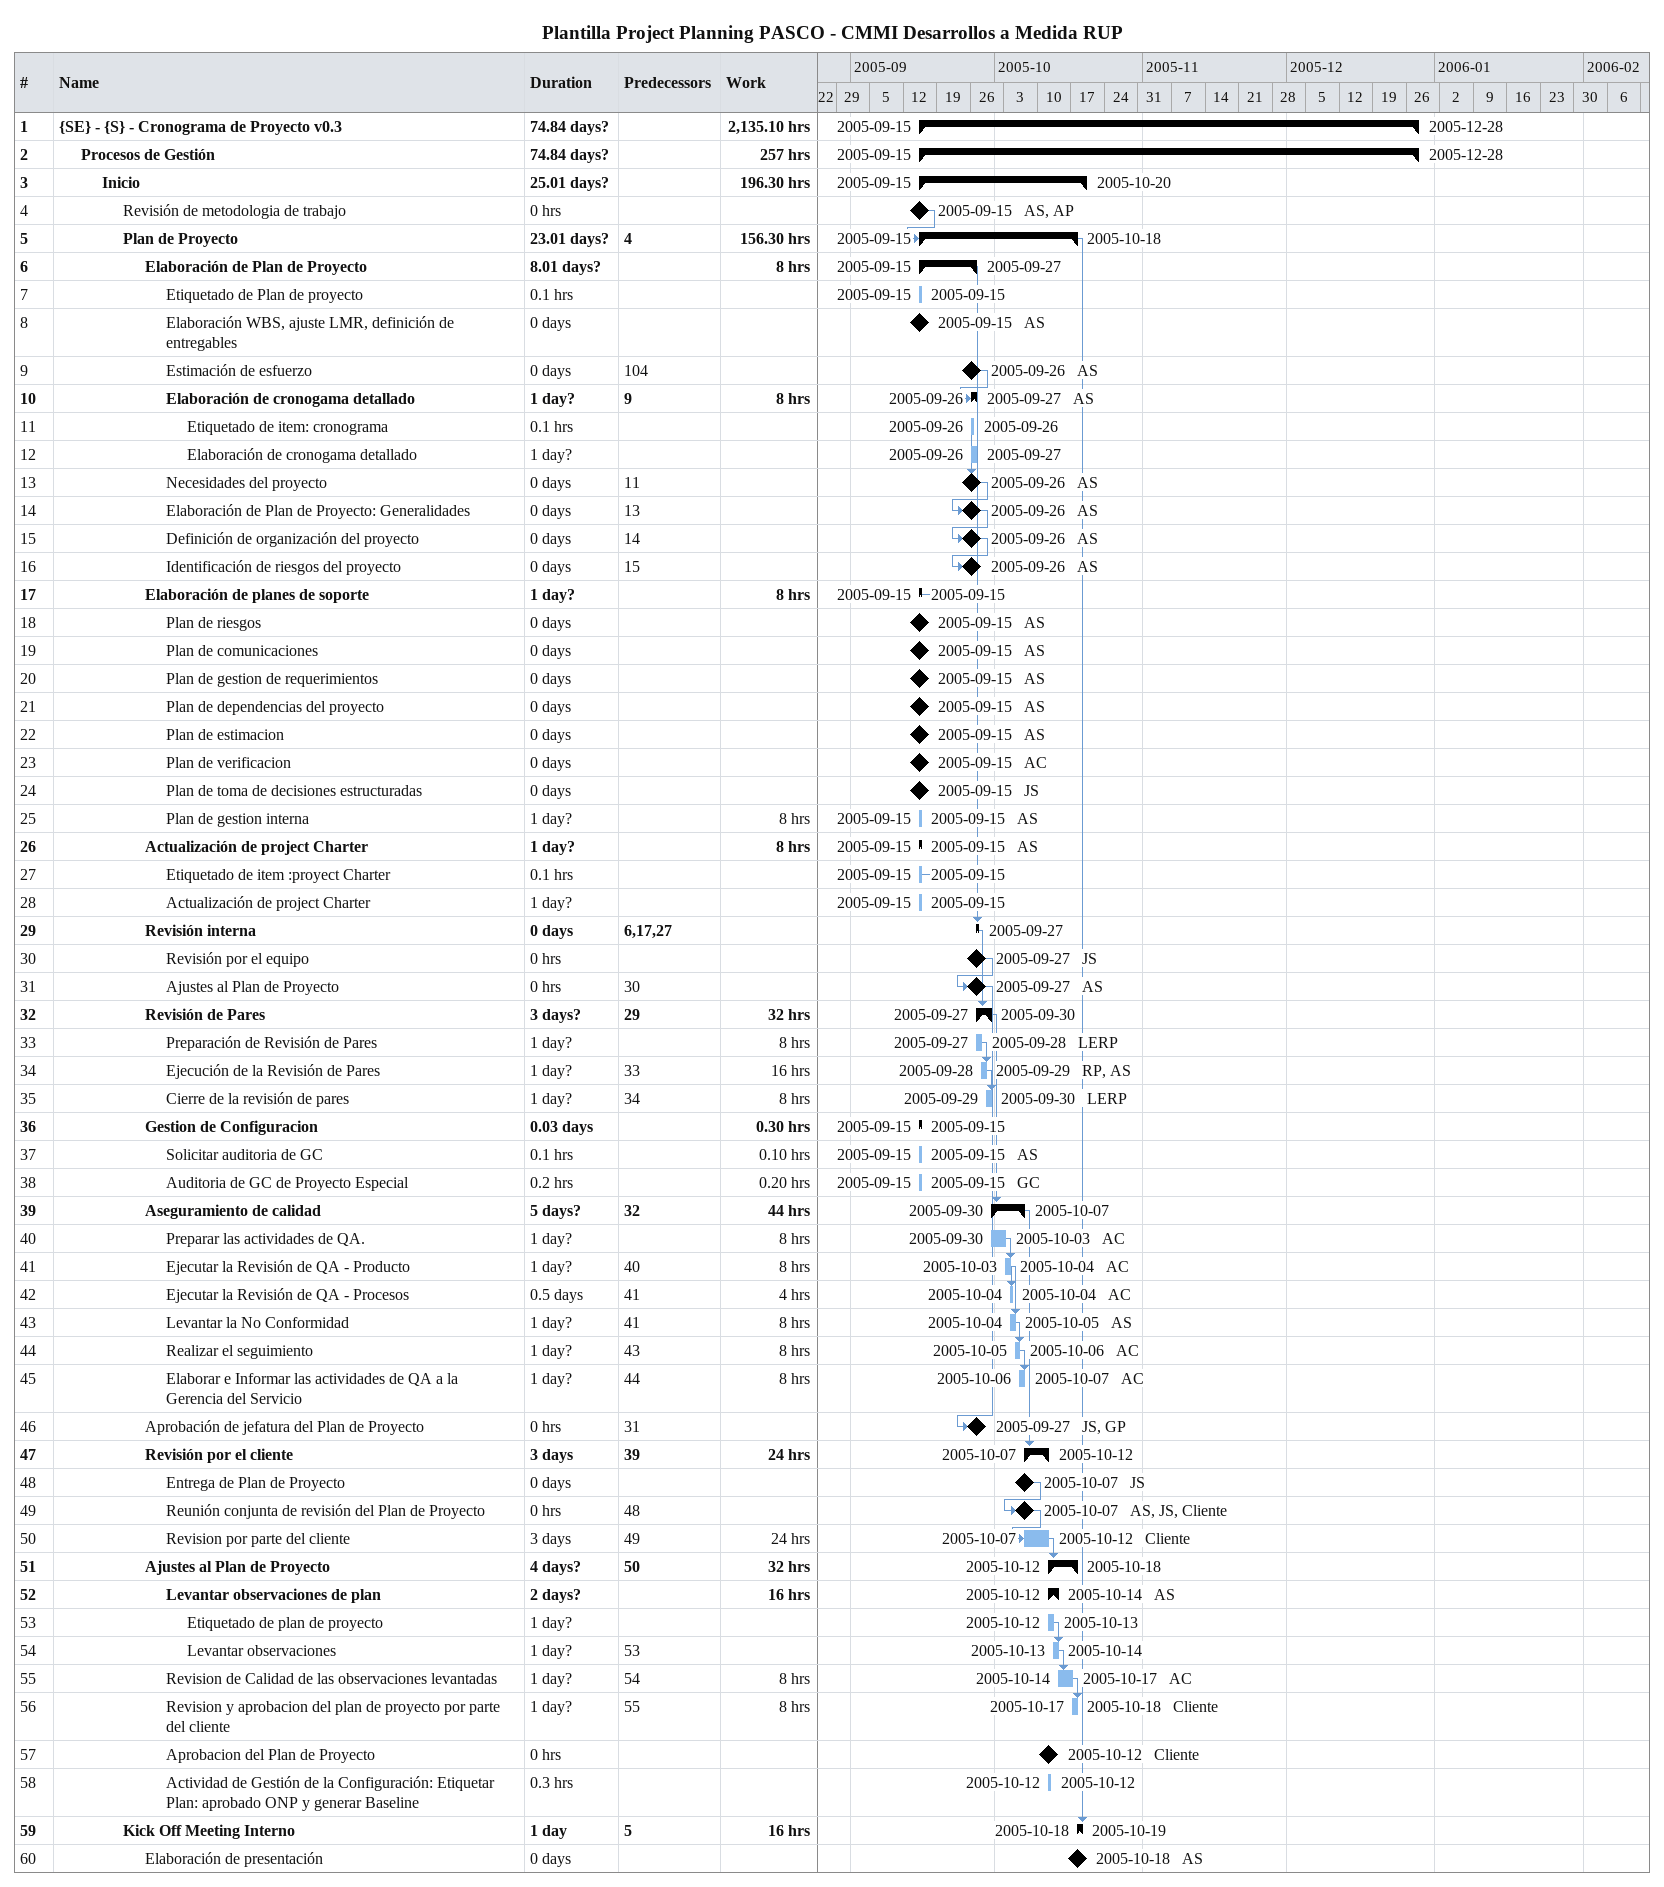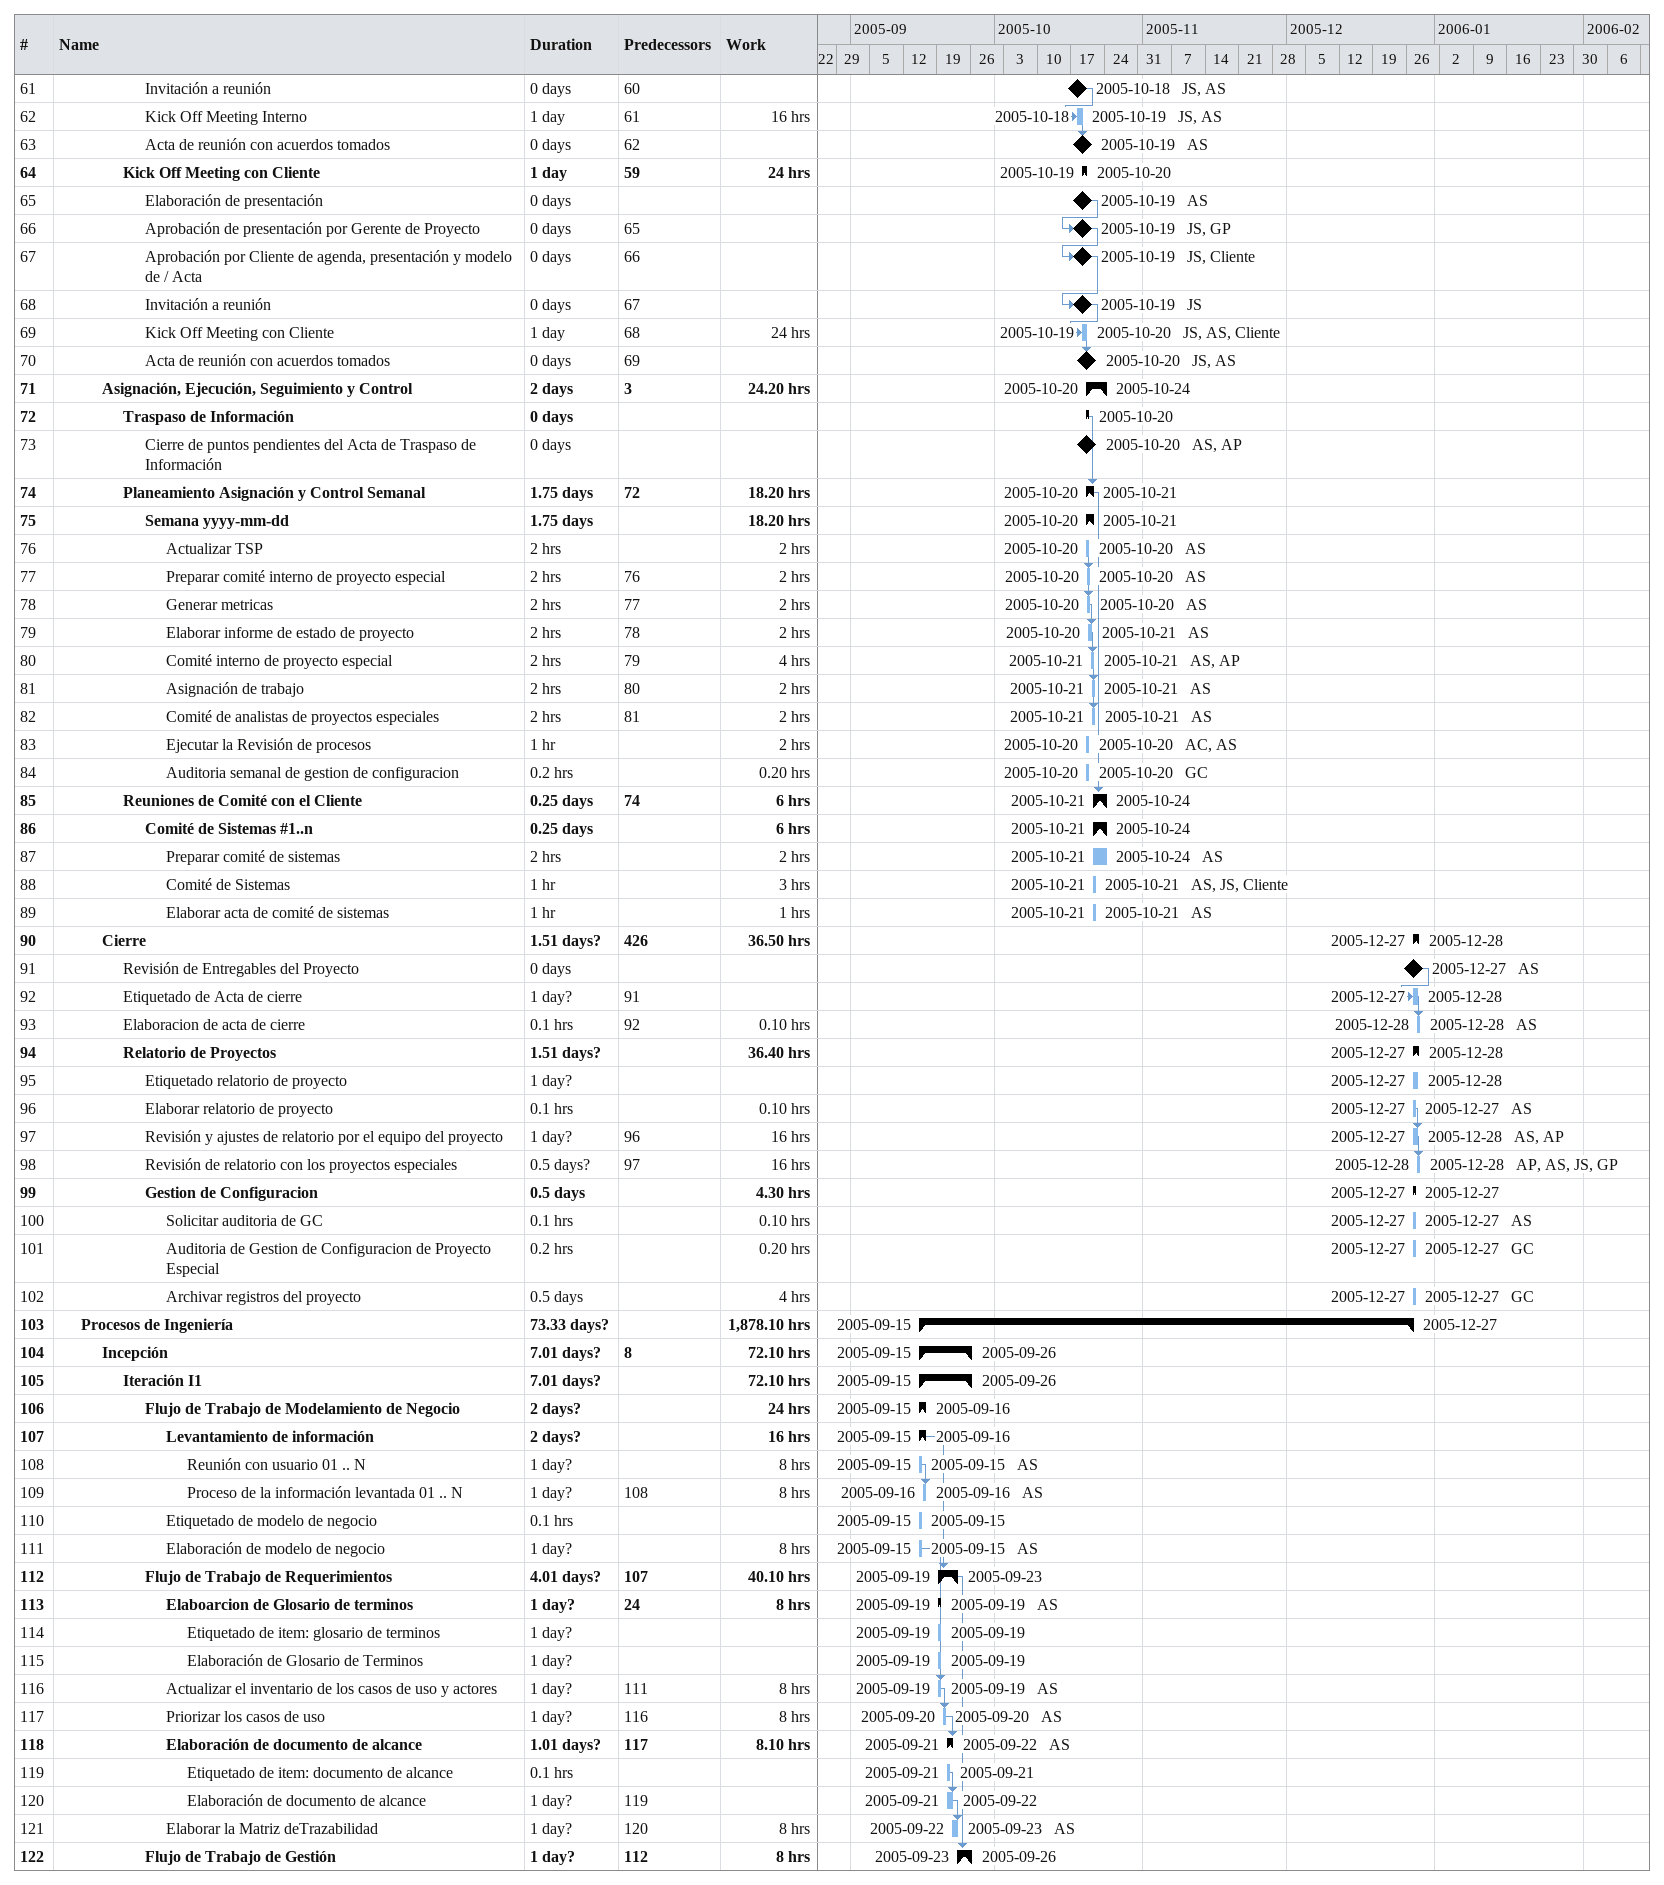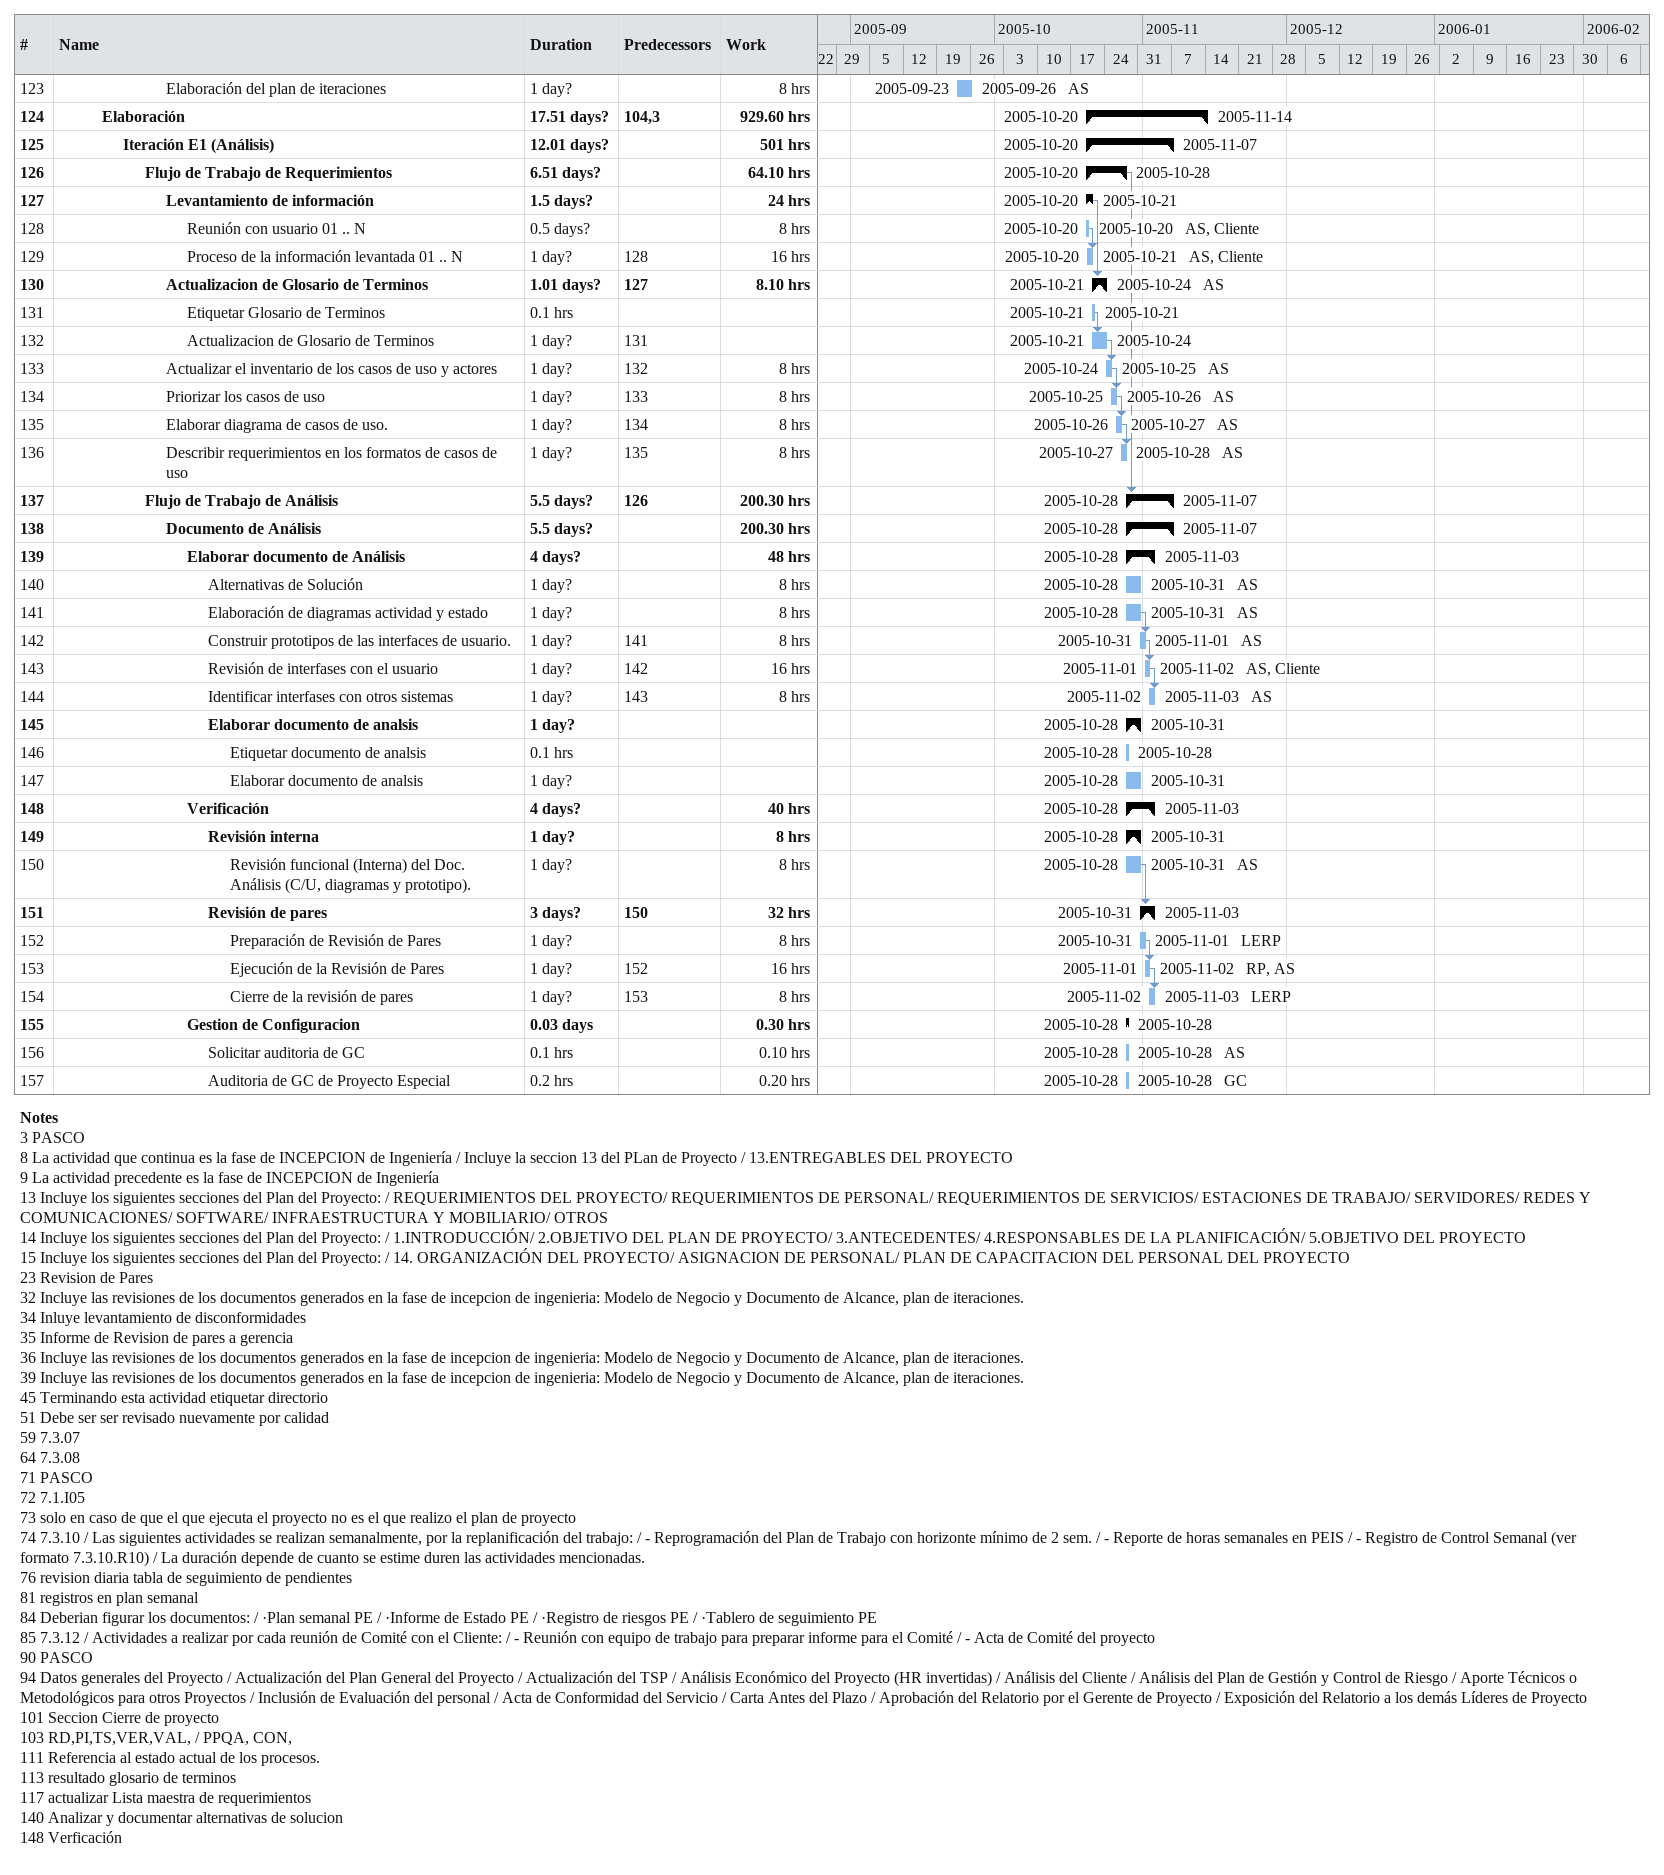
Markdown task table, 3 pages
Plantilla Project Planning PASCO - CMMI Desarrollos a Medida RUP

| ID | Level | Task | Duration | Start | Finish | Predecessors | Resources | Work (h) |
|---|---|---|---|---|---|---|---|---|
| 1 | 1 | **{SE} - {S} - Cronograma de Proyecto v0.3** | 74.84d? | 2005-09-15 | 2005-12-28 |  |  | 2135.10 |
| 2 | 2 | **Procesos de Gestión** | 74.84d? | 2005-09-15 | 2005-12-28 |  |  | 257 |
| 3 | 3 | **Inicio** | 25.01d? | 2005-09-15 | 2005-10-20 |  |  | 196.30 |
| 4 | 4 | Revisión de metodologia de trabajo | 0h | 2005-09-15 | 2005-09-15 |  | AS, AP |  |
| 5 | 4 | **Plan de Proyecto** | 23.01d? | 2005-09-15 | 2005-10-18 | 4 |  | 156.30 |
| 6 | 5 | **Elaboración de Plan de Proyecto** | 8.01d? | 2005-09-15 | 2005-09-27 |  |  | 8 |
| 7 | 6 | Etiquetado de Plan de proyecto | 0.1h | 2005-09-15 | 2005-09-15 |  |  |  |
| 8 | 6 | Elaboración WBS, ajuste LMR, definición de entregables | 0d | 2005-09-15 | 2005-09-15 |  | AS |  |
| 9 | 6 | Estimación de esfuerzo | 0d | 2005-09-26 | 2005-09-26 | 104 | AS |  |
| 10 | 6 | **Elaboración de cronogama detallado** | 1d? | 2005-09-26 | 2005-09-27 | 9 | AS | 8 |
| 11 | 7 | Etiquetado de item: cronograma | 0.1h | 2005-09-26 | 2005-09-26 |  |  |  |
| 12 | 7 | Elaboración de cronogama detallado | 1d? | 2005-09-26 | 2005-09-27 |  |  |  |
| 13 | 6 | Necesidades del proyecto | 0d | 2005-09-26 | 2005-09-26 | 11 | AS |  |
| 14 | 6 | Elaboración de Plan de Proyecto: Generalidades | 0d | 2005-09-26 | 2005-09-26 | 13 | AS |  |
| 15 | 6 | Definición de organización del proyecto | 0d | 2005-09-26 | 2005-09-26 | 14 | AS |  |
| 16 | 6 | Identificación de riesgos del proyecto | 0d | 2005-09-26 | 2005-09-26 | 15 | AS |  |
| 17 | 5 | **Elaboración de planes de soporte** | 1d? | 2005-09-15 | 2005-09-15 |  |  | 8 |
| 18 | 6 | Plan de riesgos | 0d | 2005-09-15 | 2005-09-15 |  | AS |  |
| 19 | 6 | Plan de comunicaciones | 0d | 2005-09-15 | 2005-09-15 |  | AS |  |
| 20 | 6 | Plan de gestion de requerimientos | 0d | 2005-09-15 | 2005-09-15 |  | AS |  |
| 21 | 6 | Plan de dependencias del proyecto | 0d | 2005-09-15 | 2005-09-15 |  | AS |  |
| 22 | 6 | Plan de estimacion | 0d | 2005-09-15 | 2005-09-15 |  | AS |  |
| 23 | 6 | Plan de verificacion | 0d | 2005-09-15 | 2005-09-15 |  | AC |  |
| 24 | 6 | Plan de toma de decisiones estructuradas | 0d | 2005-09-15 | 2005-09-15 |  | JS |  |
| 25 | 6 | Plan de gestion interna | 1d? | 2005-09-15 | 2005-09-15 |  | AS | 8 |
| 26 | 5 | **Actualización de project Charter** | 1d? | 2005-09-15 | 2005-09-15 |  | AS | 8 |
| 27 | 6 | Etiquetado de item :proyect Charter | 0.1h | 2005-09-15 | 2005-09-15 |  |  |  |
| 28 | 6 | Actualización de project Charter | 1d? | 2005-09-15 | 2005-09-15 |  |  |  |
| 29 | 5 | **Revisión interna** | 0d | 2005-09-27 | 2005-09-27 | 6, 17, 27 |  |  |
| 30 | 6 | Revisión por el equipo | 0h | 2005-09-27 | 2005-09-27 |  | JS |  |
| 31 | 6 | Ajustes al Plan de Proyecto | 0h | 2005-09-27 | 2005-09-27 | 30 | AS |  |
| 32 | 5 | **Revisión de Pares** | 3d? | 2005-09-27 | 2005-09-30 | 29 |  | 32 |
| 33 | 6 | Preparación de Revisión de Pares | 1d? | 2005-09-27 | 2005-09-28 |  | LERP | 8 |
| 34 | 6 | Ejecución de la Revisión de Pares | 1d? | 2005-09-28 | 2005-09-29 | 33 | RP, AS | 16 |
| 35 | 6 | Cierre de la revisión de pares | 1d? | 2005-09-29 | 2005-09-30 | 34 | LERP | 8 |
| 36 | 5 | **Gestion de Configuracion** | 0.03d | 2005-09-15 | 2005-09-15 |  |  | 0.30 |
| 37 | 6 | Solicitar auditoria de GC | 0.1h | 2005-09-15 | 2005-09-15 |  | AS | 0.10 |
| 38 | 6 | Auditoria de GC de Proyecto Especial | 0.2h | 2005-09-15 | 2005-09-15 |  | GC | 0.20 |
| 39 | 5 | **Aseguramiento de calidad** | 5d? | 2005-09-30 | 2005-10-07 | 32 |  | 44 |
| 40 | 6 | Preparar las actividades de QA. | 1d? | 2005-09-30 | 2005-10-03 |  | AC | 8 |
| 41 | 6 | Ejecutar la Revisión de QA - Producto | 1d? | 2005-10-03 | 2005-10-04 | 40 | AC | 8 |
| 42 | 6 | Ejecutar la Revisión de QA - Procesos | 0.5d | 2005-10-04 | 2005-10-04 | 41 | AC | 4 |
| 43 | 6 | Levantar la No Conformidad | 1d? | 2005-10-04 | 2005-10-05 | 41 | AS | 8 |
| 44 | 6 | Realizar el seguimiento | 1d? | 2005-10-05 | 2005-10-06 | 43 | AC | 8 |
| 45 | 6 | Elaborar e Informar las actividades de QA a la Gerencia del Servicio | 1d? | 2005-10-06 | 2005-10-07 | 44 | AC | 8 |
| 46 | 5 | Aprobación de jefatura del Plan de Proyecto | 0h | 2005-09-27 | 2005-09-27 | 31 | JS, GP |  |
| 47 | 5 | **Revisión por el cliente** | 3d | 2005-10-07 | 2005-10-12 | 39 |  | 24 |
| 48 | 6 | Entrega de Plan de Proyecto | 0d | 2005-10-07 | 2005-10-07 |  | JS |  |
| 49 | 6 | Reunión conjunta de revisión del Plan de Proyecto | 0h | 2005-10-07 | 2005-10-07 | 48 | AS, JS, Cliente |  |
| 50 | 6 | Revision por parte del cliente | 3d | 2005-10-07 | 2005-10-12 | 49 | Cliente | 24 |
| 51 | 5 | **Ajustes al Plan de Proyecto** | 4d? | 2005-10-12 | 2005-10-18 | 50 |  | 32 |
| 52 | 6 | **Levantar observaciones de plan** | 2d? | 2005-10-12 | 2005-10-14 |  | AS | 16 |
| 53 | 7 | Etiquetado de plan de proyecto | 1d? | 2005-10-12 | 2005-10-13 |  |  |  |
| 54 | 7 | Levantar observaciones | 1d? | 2005-10-13 | 2005-10-14 | 53 |  |  |
| 55 | 6 | Revision de Calidad de las observaciones levantadas | 1d? | 2005-10-14 | 2005-10-17 | 54 | AC | 8 |
| 56 | 6 | Revision y aprobacion del plan de proyecto por parte del cliente | 1d? | 2005-10-17 | 2005-10-18 | 55 | Cliente | 8 |
| 57 | 6 | Aprobacion del Plan de Proyecto | 0h | 2005-10-12 | 2005-10-12 |  | Cliente |  |
| 58 | 6 | Actividad de Gestión de la Configuración: Etiquetar Plan: aprobado ONP y generar Baseline | 0.3h | 2005-10-12 | 2005-10-12 |  |  |  |
| 59 | 4 | **Kick Off Meeting Interno** | 1d | 2005-10-18 | 2005-10-19 | 5 |  | 16 |
| 60 | 5 | Elaboración de presentación | 0d | 2005-10-18 | 2005-10-18 |  | AS |  |
| 61 | 5 | Invitación a reunión | 0d | 2005-10-18 | 2005-10-18 | 60 | JS, AS |  |
| 62 | 5 | Kick Off Meeting Interno | 1d | 2005-10-18 | 2005-10-19 | 61 | JS, AS | 16 |
| 63 | 5 | Acta de reunión con acuerdos tomados | 0d | 2005-10-19 | 2005-10-19 | 62 | AS |  |
| 64 | 4 | **Kick Off Meeting con Cliente** | 1d | 2005-10-19 | 2005-10-20 | 59 |  | 24 |
| 65 | 5 | Elaboración de presentación | 0d | 2005-10-19 | 2005-10-19 |  | AS |  |
| 66 | 5 | Aprobación de presentación por Gerente de Proyecto | 0d | 2005-10-19 | 2005-10-19 | 65 | JS, GP |  |
| 67 | 5 | Aprobación por Cliente de agenda, presentación y modelo de / Acta | 0d | 2005-10-19 | 2005-10-19 | 66 | JS, Cliente |  |
| 68 | 5 | Invitación a reunión | 0d | 2005-10-19 | 2005-10-19 | 67 | JS |  |
| 69 | 5 | Kick Off Meeting con Cliente | 1d | 2005-10-19 | 2005-10-20 | 68 | JS, AS, Cliente | 24 |
| 70 | 5 | Acta de reunión con acuerdos tomados | 0d | 2005-10-20 | 2005-10-20 | 69 | JS, AS |  |
| 71 | 3 | **Asignación, Ejecución, Seguimiento y Control** | 2d | 2005-10-20 | 2005-10-24 | 3 |  | 24.20 |
| 72 | 4 | **Traspaso de Información** | 0d | 2005-10-20 | 2005-10-20 |  |  |  |
| 73 | 5 | Cierre de puntos pendientes del Acta de Traspaso de Información | 0d | 2005-10-20 | 2005-10-20 |  | AS, AP |  |
| 74 | 4 | **Planeamiento Asignación y Control Semanal** | 1.75d | 2005-10-20 | 2005-10-21 | 72 |  | 18.20 |
| 75 | 5 | **Semana yyyy-mm-dd** | 1.75d | 2005-10-20 | 2005-10-21 |  |  | 18.20 |
| 76 | 6 | Actualizar TSP | 2h | 2005-10-20 | 2005-10-20 |  | AS | 2 |
| 77 | 6 | Preparar comité interno de proyecto especial | 2h | 2005-10-20 | 2005-10-20 | 76 | AS | 2 |
| 78 | 6 | Generar metricas | 2h | 2005-10-20 | 2005-10-20 | 77 | AS | 2 |
| 79 | 6 | Elaborar informe de estado de proyecto | 2h | 2005-10-20 | 2005-10-21 | 78 | AS | 2 |
| 80 | 6 | Comité interno de proyecto especial | 2h | 2005-10-21 | 2005-10-21 | 79 | AS, AP | 4 |
| 81 | 6 | Asignación de trabajo | 2h | 2005-10-21 | 2005-10-21 | 80 | AS | 2 |
| 82 | 6 | Comité de analistas de proyectos especiales | 2h | 2005-10-21 | 2005-10-21 | 81 | AS | 2 |
| 83 | 6 | Ejecutar la Revisión de procesos | 1h | 2005-10-20 | 2005-10-20 |  | AC, AS | 2 |
| 84 | 6 | Auditoria semanal de gestion de configuracion | 0.2h | 2005-10-20 | 2005-10-20 |  | GC | 0.20 |
| 85 | 4 | **Reuniones de Comité con el Cliente** | 0.25d | 2005-10-21 | 2005-10-24 | 74 |  | 6 |
| 86 | 5 | **Comité de Sistemas #1..n** | 0.25d | 2005-10-21 | 2005-10-24 |  |  | 6 |
| 87 | 6 | Preparar comité de sistemas | 2h | 2005-10-21 | 2005-10-24 |  | AS | 2 |
| 88 | 6 | Comité de Sistemas | 1h | 2005-10-21 | 2005-10-21 |  | AS, JS, Cliente | 3 |
| 89 | 6 | Elaborar acta de comité de sistemas | 1h | 2005-10-21 | 2005-10-21 |  | AS | 1 |
| 90 | 3 | **Cierre** | 1.51d? | 2005-12-27 | 2005-12-28 | 426 |  | 36.50 |
| 91 | 4 | Revisión de Entregables del Proyecto | 0d | 2005-12-27 | 2005-12-27 |  | AS |  |
| 92 | 4 | Etiquetado de Acta de cierre | 1d? | 2005-12-27 | 2005-12-28 | 91 |  |  |
| 93 | 4 | Elaboracion de acta de cierre | 0.1h | 2005-12-28 | 2005-12-28 | 92 | AS | 0.10 |
| 94 | 4 | **Relatorio de Proyectos** | 1.51d? | 2005-12-27 | 2005-12-28 |  |  | 36.40 |
| 95 | 5 | Etiquetado relatorio de proyecto | 1d? | 2005-12-27 | 2005-12-28 |  |  |  |
| 96 | 5 | Elaborar relatorio de proyecto | 0.1h | 2005-12-27 | 2005-12-27 |  | AS | 0.10 |
| 97 | 5 | Revisión y ajustes de relatorio por el equipo del proyecto | 1d? | 2005-12-27 | 2005-12-28 | 96 | AS, AP | 16 |
| 98 | 5 | Revisión de relatorio con los proyectos especiales | 0.5d? | 2005-12-28 | 2005-12-28 | 97 | AP, AS, JS, GP | 16 |
| 99 | 5 | **Gestion de Configuracion** | 0.5d | 2005-12-27 | 2005-12-27 |  |  | 4.30 |
| 100 | 6 | Solicitar auditoria de GC | 0.1h | 2005-12-27 | 2005-12-27 |  | AS | 0.10 |
| 101 | 6 | Auditoria de Gestion de Configuracion de Proyecto Especial | 0.2h | 2005-12-27 | 2005-12-27 |  | GC | 0.20 |
| 102 | 6 | Archivar registros del proyecto | 0.5d | 2005-12-27 | 2005-12-27 |  | GC | 4 |
| 103 | 2 | **Procesos de Ingeniería** | 73.33d? | 2005-09-15 | 2005-12-27 |  |  | 1878.10 |
| 104 | 3 | **Incepción** | 7.01d? | 2005-09-15 | 2005-09-26 | 8 |  | 72.10 |
| 105 | 4 | **Iteración I1** | 7.01d? | 2005-09-15 | 2005-09-26 |  |  | 72.10 |
| 106 | 5 | **Flujo de Trabajo de Modelamiento de Negocio** | 2d? | 2005-09-15 | 2005-09-16 |  |  | 24 |
| 107 | 6 | **Levantamiento de información** | 2d? | 2005-09-15 | 2005-09-16 |  |  | 16 |
| 108 | 7 | Reunión con usuario 01 .. N | 1d? | 2005-09-15 | 2005-09-15 |  | AS | 8 |
| 109 | 7 | Proceso de la información levantada 01 .. N | 1d? | 2005-09-16 | 2005-09-16 | 108 | AS | 8 |
| 110 | 6 | Etiquetado de modelo de negocio | 0.1h | 2005-09-15 | 2005-09-15 |  |  |  |
| 111 | 6 | Elaboración de modelo de negocio | 1d? | 2005-09-15 | 2005-09-15 |  | AS | 8 |
| 112 | 5 | **Flujo de Trabajo de Requerimientos** | 4.01d? | 2005-09-19 | 2005-09-23 | 107 |  | 40.10 |
| 113 | 6 | **Elaboarcion de Glosario de terminos** | 1d? | 2005-09-19 | 2005-09-19 | 24 | AS | 8 |
| 114 | 7 | Etiquetado de item: glosario de terminos | 1d? | 2005-09-19 | 2005-09-19 |  |  |  |
| 115 | 7 | Elaboración de Glosario de Terminos | 1d? | 2005-09-19 | 2005-09-19 |  |  |  |
| 116 | 6 | Actualizar el inventario de los casos de uso y actores | 1d? | 2005-09-19 | 2005-09-19 | 111 | AS | 8 |
| 117 | 6 | Priorizar los casos de uso | 1d? | 2005-09-20 | 2005-09-20 | 116 | AS | 8 |
| 118 | 6 | **Elaboración de documento de alcance** | 1.01d? | 2005-09-21 | 2005-09-22 | 117 | AS | 8.10 |
| 119 | 7 | Etiquetado de item: documento de alcance | 0.1h | 2005-09-21 | 2005-09-21 |  |  |  |
| 120 | 7 | Elaboración de documento de alcance | 1d? | 2005-09-21 | 2005-09-22 | 119 |  |  |
| 121 | 6 | Elaborar la Matriz deTrazabilidad | 1d? | 2005-09-22 | 2005-09-23 | 120 | AS | 8 |
| 122 | 5 | **Flujo de Trabajo de Gestión** | 1d? | 2005-09-23 | 2005-09-26 | 112 |  | 8 |
| 123 | 6 | Elaboración del plan de iteraciones | 1d? | 2005-09-23 | 2005-09-26 |  | AS | 8 |
| 124 | 3 | **Elaboración** | 17.51d? | 2005-10-20 | 2005-11-14 | 104, 3 |  | 929.60 |
| 125 | 4 | **Iteración E1 (Análisis)** | 12.01d? | 2005-10-20 | 2005-11-07 |  |  | 501 |
| 126 | 5 | **Flujo de Trabajo de Requerimientos** | 6.51d? | 2005-10-20 | 2005-10-28 |  |  | 64.10 |
| 127 | 6 | **Levantamiento de información** | 1.5d? | 2005-10-20 | 2005-10-21 |  |  | 24 |
| 128 | 7 | Reunión con usuario 01 .. N | 0.5d? | 2005-10-20 | 2005-10-20 |  | AS, Cliente | 8 |
| 129 | 7 | Proceso de la información levantada 01 .. N | 1d? | 2005-10-20 | 2005-10-21 | 128 | AS, Cliente | 16 |
| 130 | 6 | **Actualizacion de Glosario de Terminos** | 1.01d? | 2005-10-21 | 2005-10-24 | 127 | AS | 8.10 |
| 131 | 7 | Etiquetar Glosario de Terminos | 0.1h | 2005-10-21 | 2005-10-21 |  |  |  |
| 132 | 7 | Actualizacion de Glosario de Terminos | 1d? | 2005-10-21 | 2005-10-24 | 131 |  |  |
| 133 | 6 | Actualizar el inventario de los casos de uso y actores | 1d? | 2005-10-24 | 2005-10-25 | 132 | AS | 8 |
| 134 | 6 | Priorizar los casos de uso | 1d? | 2005-10-25 | 2005-10-26 | 133 | AS | 8 |
| 135 | 6 | Elaborar diagrama de casos de uso. | 1d? | 2005-10-26 | 2005-10-27 | 134 | AS | 8 |
| 136 | 6 | Describir requerimientos en los formatos de casos de uso | 1d? | 2005-10-27 | 2005-10-28 | 135 | AS | 8 |
| 137 | 5 | **Flujo de Trabajo de Análisis** | 5.5d? | 2005-10-28 | 2005-11-07 | 126 |  | 200.30 |
| 138 | 6 | **Documento de Análisis** | 5.5d? | 2005-10-28 | 2005-11-07 |  |  | 200.30 |
| 139 | 7 | **Elaborar documento de Análisis** | 4d? | 2005-10-28 | 2005-11-03 |  |  | 48 |
| 140 | 8 | Alternativas de Solución | 1d? | 2005-10-28 | 2005-10-31 |  | AS | 8 |
| 141 | 8 | Elaboración de diagramas actividad y estado | 1d? | 2005-10-28 | 2005-10-31 |  | AS | 8 |
| 142 | 8 | Construir prototipos de las interfaces de usuario. | 1d? | 2005-10-31 | 2005-11-01 | 141 | AS | 8 |
| 143 | 8 | Revisión de interfases con el usuario | 1d? | 2005-11-01 | 2005-11-02 | 142 | AS, Cliente | 16 |
| 144 | 8 | Identificar interfases con otros sistemas | 1d? | 2005-11-02 | 2005-11-03 | 143 | AS | 8 |
| 145 | 8 | **Elaborar documento de analsis** | 1d? | 2005-10-28 | 2005-10-31 |  |  |  |
| 146 | 9 | Etiquetar documento de analsis | 0.1h | 2005-10-28 | 2005-10-28 |  |  |  |
| 147 | 9 | Elaborar documento de analsis | 1d? | 2005-10-28 | 2005-10-31 |  |  |  |
| 148 | 7 | **Verificación** | 4d? | 2005-10-28 | 2005-11-03 |  |  | 40 |
| 149 | 8 | **Revisión interna** | 1d? | 2005-10-28 | 2005-10-31 |  |  | 8 |
| 150 | 9 | Revisión funcional (Interna) del Doc. Análisis (C/U, diagramas y prototipo). | 1d? | 2005-10-28 | 2005-10-31 |  | AS | 8 |
| 151 | 8 | **Revisión de pares** | 3d? | 2005-10-31 | 2005-11-03 | 150 |  | 32 |
| 152 | 9 | Preparación de Revisión de Pares | 1d? | 2005-10-31 | 2005-11-01 |  | LERP | 8 |
| 153 | 9 | Ejecución de la Revisión de Pares | 1d? | 2005-11-01 | 2005-11-02 | 152 | RP, AS | 16 |
| 154 | 9 | Cierre de la revisión de pares | 1d? | 2005-11-02 | 2005-11-03 | 153 | LERP | 8 |
| 155 | 7 | **Gestion de Configuracion** | 0.03d | 2005-10-28 | 2005-10-28 |  |  | 0.30 |
| 156 | 8 | Solicitar auditoria de GC | 0.1h | 2005-10-28 | 2005-10-28 |  | AS | 0.10 |
| 157 | 8 | Auditoria de GC de Proyecto Especial | 0.2h | 2005-10-28 | 2005-10-28 |  | GC | 0.20 |

Notes
- 3: PASCO
- 8: La actividad que continua es la fase de INCEPCION de Ingeniería / Incluye la seccion 13 del PLan de Proyecto / 13.ENTREGABLES DEL PROYECTO
- 9: La actividad precedente es la fase de INCEPCION de Ingeniería
- 13: Incluye los siguientes secciones del Plan del Proyecto: / REQUERIMIENTOS DEL PROYECTO/ REQUERIMIENTOS DE PERSONAL/ REQUERIMIENTOS DE SERVICIOS/ ESTACIONES DE TRABAJO/ SERVIDORES/ REDES Y COMUNICACIONES/ SOFTWARE/ INFRAESTRUCTURA Y MOBILIARIO/ OTROS
- 14: Incluye los siguientes secciones del Plan del Proyecto: / 1.INTRODUCCIÓN/ 2.OBJETIVO DEL PLAN DE PROYECTO/ 3.ANTECEDENTES/ 4.RESPONSABLES DE LA PLANIFICACIÓN/ 5.OBJETIVO DEL PROYECTO
- 15: Incluye los siguientes secciones del Plan del Proyecto: / 14. ORGANIZACIÓN DEL PROYECTO/ ASIGNACION DE PERSONAL/ PLAN DE CAPACITACION DEL PERSONAL DEL PROYECTO
- 23: Revision de Pares
- 32: Incluye las revisiones de los documentos generados en la fase de incepcion de ingenieria: Modelo de Negocio y Documento de Alcance, plan de iteraciones.
- 34: Inluye levantamiento de disconformidades
- 35: Informe de Revision de pares a gerencia
- 36: Incluye las revisiones de los documentos generados en la fase de incepcion de ingenieria: Modelo de Negocio y Documento de Alcance, plan de iteraciones.
- 39: Incluye las revisiones de los documentos generados en la fase de incepcion de ingenieria: Modelo de Negocio y Documento de Alcance, plan de iteraciones.
- 45: Terminando esta actividad etiquetar directorio
- 51: Debe ser ser revisado nuevamente por calidad
- 59: 7.3.07
- 64: 7.3.08
- 71: PASCO
- 72: 7.1.I05
- 73: solo en caso de que el que ejecuta el proyecto no es el que realizo el plan de proyecto
- 74: 7.3.10 / Las siguientes actividades se realizan semanalmente, por la replanificación del trabajo: / - Reprogramación del Plan de Trabajo con horizonte mínimo de 2 sem. / - Reporte de horas semanales en PEIS / - Registro de Control Semanal (ver formato 7.3.10.R10) / La duración depende de cuanto se estime duren las actividades mencionadas.
- 76: revision diaria tabla de seguimiento de pendientes
- 81: registros en plan semanal
- 84: Deberian figurar los documentos: / ·Plan semanal PE / ·Informe de Estado PE / ·Registro de riesgos PE / ·Tablero de seguimiento PE
- 85: 7.3.12 / Actividades a realizar por cada reunión de Comité con el Cliente: / - Reunión con equipo de trabajo para preparar informe para el Comité / - Acta de Comité del proyecto
- 90: PASCO
- 94: Datos generales del Proyecto / Actualización del Plan General del Proyecto / Actualización del TSP / Análisis Económico del Proyecto (HR invertidas) / Análisis del Cliente / Análisis del Plan de Gestión y Control de Riesgo / Aporte Técnicos o Metodológicos para otros Proyectos / Inclusión de Evaluación del personal / Acta de Conformidad del Servicio / Carta Antes del Plazo / Aprobación del Relatorio por el Gerente de Proyecto / Exposición del Relatorio a los demás Líderes de Proyecto
- 101: Seccion Cierre de proyecto
- 103: RD,PI,TS,VER,VAL, / PPQA, CON,
- 111: Referencia al estado actual de los procesos.
- 113: resultado glosario de terminos
- 117: actualizar Lista maestra de requerimientos
- 140: Analizar y documentar alternativas de solucion
- 148: Verficación
